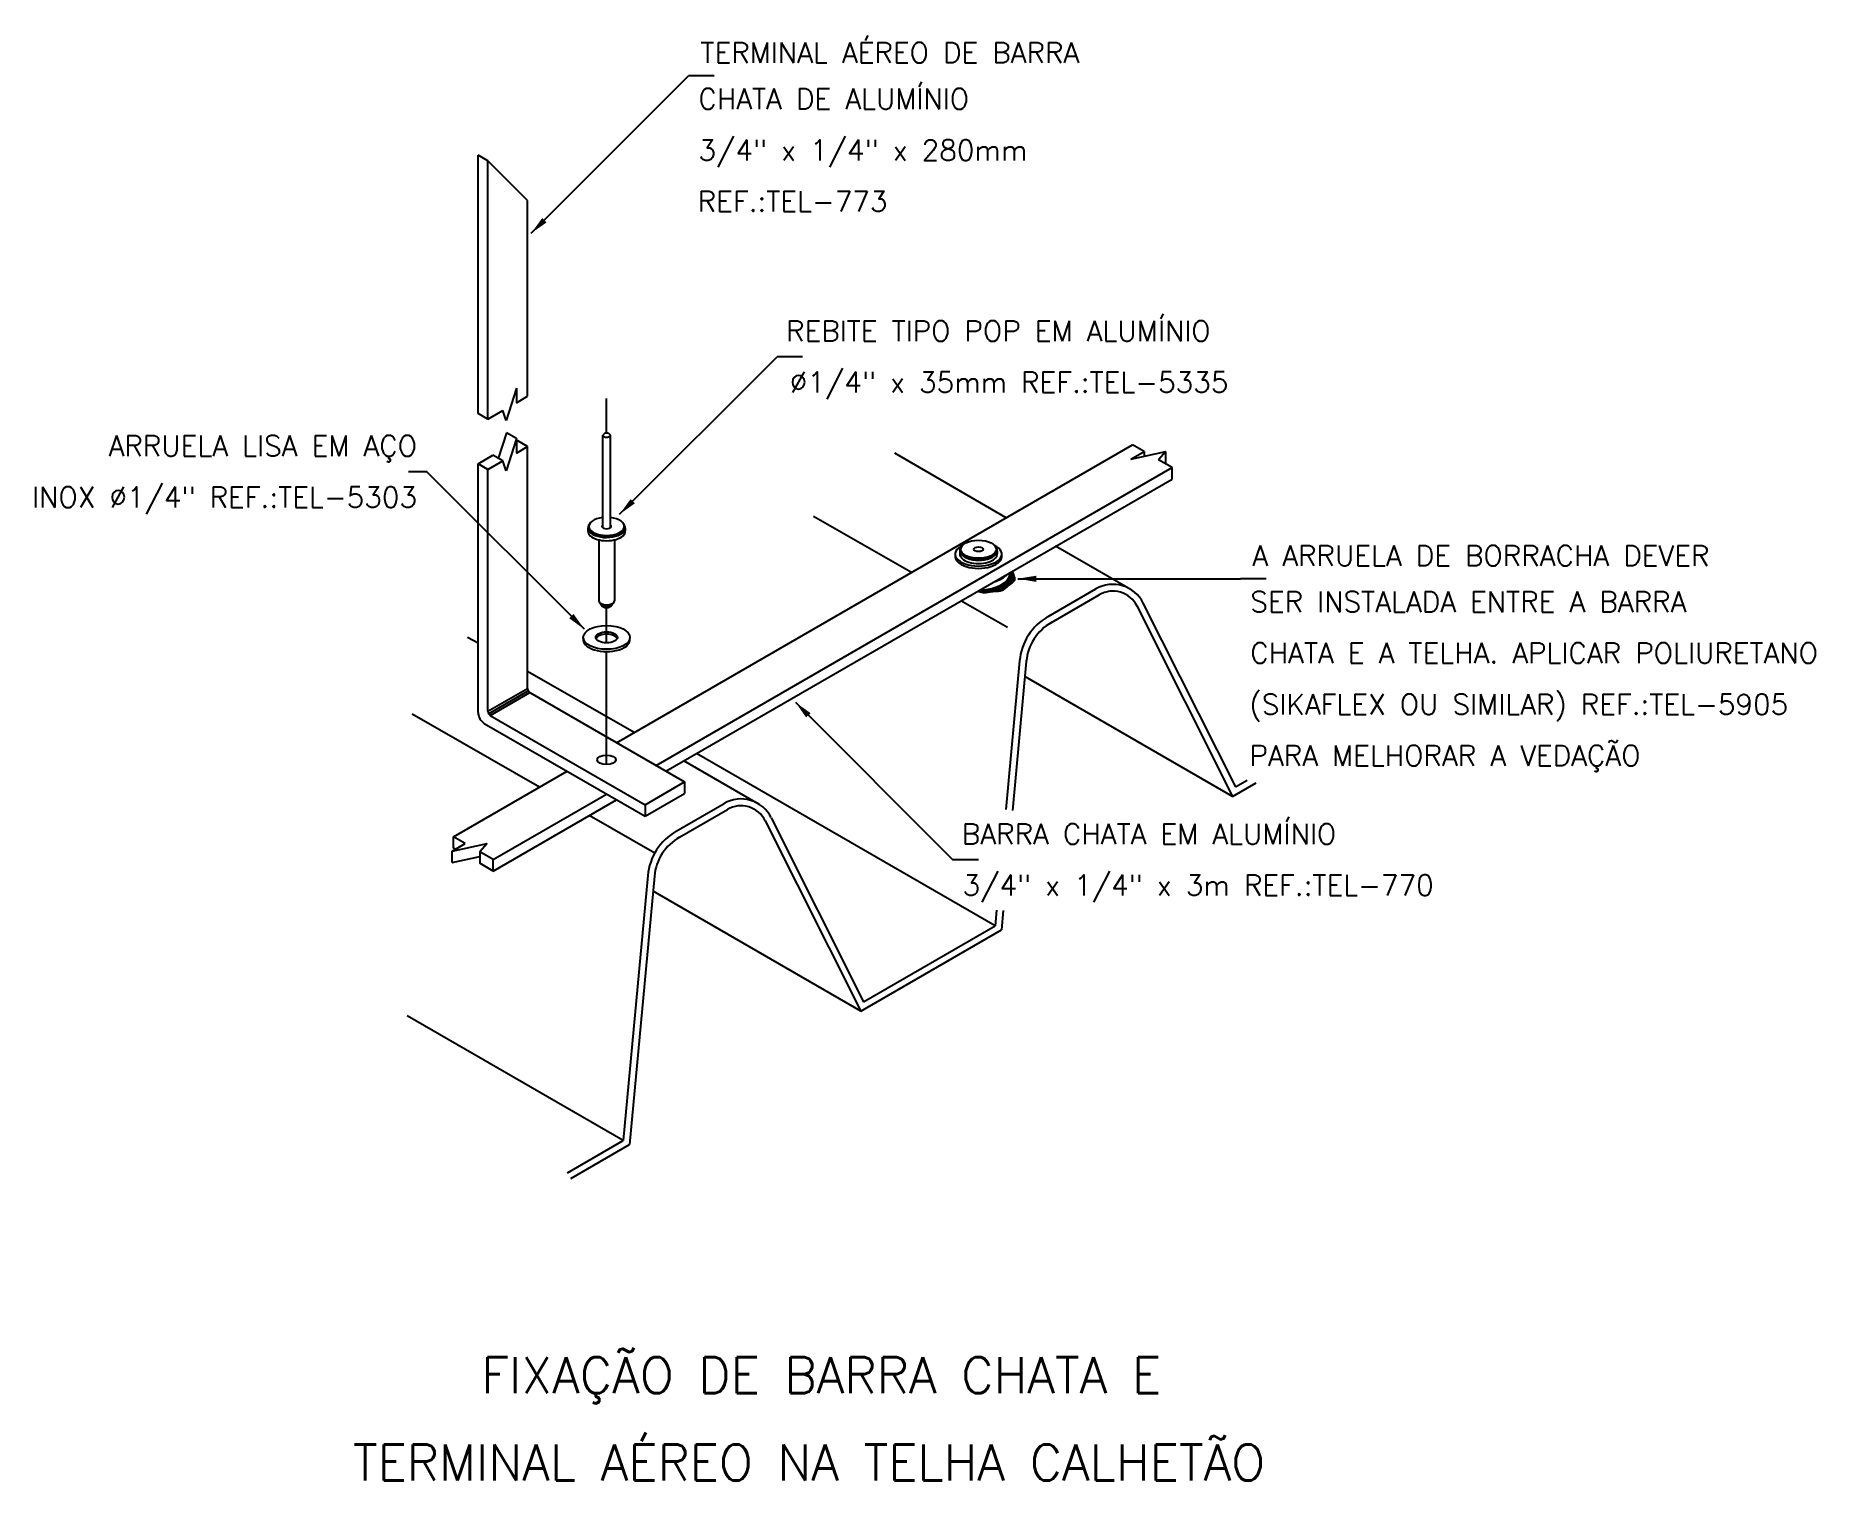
# Model space of a CAD drawing. Header units: millimetres. Extents: x -6195.3 to -6178, y -4776.2 to -4762.1.
import ezdxf
from ezdxf.enums import TextEntityAlignment as Align

# ---------------------------------------------------------------- set-up
doc = ezdxf.new("R2010")
doc.units = ezdxf.units.MM
doc.header["$LTSCALE"] = 10
doc.linetypes.add('DASHDOT', pattern=[1, 0.5, -0.25, 0, -0.25])
doc.layers.add('Termotécnica', color=7, linetype='Continuous')
doc.styles.add('r140', font='romans.shx')
doc.styles.add('r80', font='romans.shx')

msp = doc.modelspace()

# ---------------------------------------------------------------- linework, layer by layer
at = {"layer": 'Termotécnica', "color": 2}
for p, q in [((-6190.479, -4764.037), (-6188.944, -4762.502)), ((-6188.694, -4762.502), (-6188.944, -4762.502)), ((-6190.901, -4763.331), (-6190.998, -4763.276)), ((-6190.998, -4765.794), (-6190.998, -4763.276)), ((-6190.515, -4763.717), (-6190.901, -4763.331)), ((-6190.901, -4765.85), (-6190.901, -4763.331)), ((-6190.515, -4765.627), (-6190.515, -4763.717)), ((-6189.617, -4766.777), (-6188.082, -4765.241)), ((-6187.832, -4765.241), (-6188.082, -4765.241)), ((-6190.624, -4765.547), (-6190.725, -4765.864)), ((-6190.624, -4765.547), (-6190.624, -4765.69)), ((-6190.901, -4765.85), (-6190.757, -4765.767)), ((-6190.725, -4765.864), (-6190.757, -4765.767)), ((-6190.624, -4765.69), (-6190.515, -4765.627)), ((-6190.515, -4765.627), (-6190.515, -4765.625)), ((-6190.998, -4765.794), (-6190.998, -4765.793)), ((-6190.901, -4765.85), (-6190.998, -4765.794)), ((-6190.901, -4765.85), (-6190.901, -4765.848)), ((-6190.72, -4765.983), (-6190.8, -4766.233)), ((-6190.624, -4766.039), (-6190.725, -4766.355)), ((-6190.624, -4766.039), (-6190.72, -4765.983)), ((-6190.624, -4766.039), (-6190.624, -4766.181)), ((-6190.624, -4766.07), (-6190.611, -4766.063)), ((-6190.624, -4766.181), (-6190.515, -4766.118)), ((-6190.515, -4766.118), (-6190.611, -4766.063)), ((-6190.515, -4768.476), (-6190.515, -4766.118)), ((-6189.759, -4765.984), (-6189.782, -4766.007)), ((-6189.782, -4766.909), (-6189.782, -4766.007)), ((-6189.759, -4765.984), (-6189.729, -4765.984)), ((-6189.729, -4765.984), (-6189.706, -4766.007)), ((-6189.706, -4766.909), (-6189.706, -4766.007)), ((-6190.998, -4766.285), (-6190.854, -4766.202)), ((-6190.998, -4768.712), (-6190.998, -4766.285)), ((-6190.901, -4766.341), (-6190.998, -4766.285)), ((-6190.901, -4766.341), (-6190.757, -4766.258)), ((-6190.757, -4766.258), (-6190.854, -4766.202)), ((-6190.725, -4766.355), (-6190.757, -4766.258)), ((-6191.496, -4766.364), (-6191.676, -4766.364)), ((-6189.961, -4767.899), (-6191.496, -4766.364)), ((-6190.901, -4768.699), (-6190.901, -4766.341)), ((-6189.926, -4766.911), (-6189.926, -4766.939)), ((-6189.562, -4766.911), (-6189.562, -4766.939)), ((-6189.82, -4767.028), (-6189.82, -4767.622)), ((-6189.668, -4767.028), (-6189.668, -4767.622)), ((-6186.3, -4767.133), (-6186.3, -4767.162)), ((-6185.935, -4767.133), (-6185.935, -4767.162)), ((-6185.82, -4767.391), (-6185.779, -4767.35)), ((-6185.816, -4767.38), (-6185.781, -4767.345)), ((-6185.815, -4767.373), (-6185.784, -4767.341)), ((-6185.814, -4767.365), (-6185.786, -4767.337)), ((-6185.813, -4767.358), (-6185.791, -4767.336)), ((-6185.813, -4767.351), (-6185.807, -4767.345)), ((-6185.813, -4767.348), (-6185.813, -4767.36)), ((-6186.123, -4767.529), (-6186.12, -4767.525)), ((-6186.118, -4767.53), (-6186.104, -4767.516)), ((-6186.113, -4767.532), (-6186.096, -4767.515)), ((-6186.108, -4767.533), (-6186.089, -4767.514)), ((-6186.102, -4767.534), (-6186.082, -4767.514)), ((-6186.097, -4767.535), (-6186.075, -4767.513)), ((-6186.091, -4767.537), (-6186.067, -4767.513)), ((-6186.086, -4767.537), (-6186.06, -4767.512)), ((-6186.08, -4767.538), (-6186.053, -4767.511)), ((-6186.074, -4767.539), (-6186.045, -4767.51)), ((-6186.068, -4767.539), (-6186.038, -4767.509)), ((-6186.061, -4767.539), (-6186.03, -4767.508)), ((-6186.054, -4767.539), (-6186.022, -4767.507)), ((-6186.048, -4767.539), (-6186.014, -4767.506)), ((-6186.04, -4767.538), (-6186.006, -4767.504)), ((-6186.033, -4767.538), (-6185.997, -4767.502)), ((-6186.025, -4767.536), (-6185.989, -4767.5)), ((-6186.017, -4767.535), (-6185.98, -4767.498)), ((-6186.009, -4767.534), (-6185.971, -4767.496)), ((-6186.001, -4767.532), (-6185.962, -4767.493)), ((-6185.993, -4767.531), (-6185.952, -4767.49)), ((-6185.986, -4767.53), (-6185.942, -4767.487)), ((-6185.979, -4767.53), (-6185.931, -4767.482)), ((-6185.971, -4767.529), (-6185.92, -4767.477)), ((-6185.965, -4767.529), (-6185.908, -4767.472)), ((-6185.958, -4767.528), (-6185.894, -4767.464)), ((-6185.951, -4767.528), (-6185.879, -4767.456)), ((-6185.944, -4767.528), (-6185.775, -4767.359)), ((-6185.937, -4767.527), (-6185.774, -4767.364)), ((-6185.93, -4767.527), (-6185.772, -4767.369)), ((-6185.922, -4767.526), (-6185.77, -4767.374)), ((-6185.914, -4767.525), (-6185.769, -4767.379)), ((-6185.906, -4767.524), (-6185.767, -4767.384)), ((-6185.898, -4767.522), (-6185.766, -4767.389)), ((-6185.889, -4767.519), (-6185.764, -4767.394)), ((-6185.878, -4767.515), (-6185.763, -4767.4)), ((-6185.852, -4767.495), (-6185.762, -4767.406)), ((-6185.825, -4767.402), (-6185.777, -4767.354)), ((-6185.815, -4767.465), (-6185.763, -4767.413)), ((-6185.787, -4767.444), (-6185.767, -4767.424)), ((-6185.734, -4767.406), (-6183.562, -4767.406)), ((-6183.312, -4767.406), (-6183.562, -4767.406)), ((-6189.683, -4767.645), (-6189.683, -4767.645)), ((-6190.492, -4768.517), (-6188.983, -4769.388)), ((-6190.878, -4768.74), (-6189.369, -4769.611)), ((-6187.903, -4768.61), (-6186.368, -4770.146)), ((-6190.937, -4768.817), (-6189.369, -4769.722)), ((-6189.369, -4769.611), (-6188.983, -4769.388)), ((-6188.983, -4769.388), (-6188.983, -4769.499)), ((-6189.369, -4769.722), (-6188.983, -4769.499)), ((-6189.369, -4769.611), (-6189.369, -4769.722)), ((-6186.118, -4770.146), (-6186.368, -4770.146))]:
    msp.add_line(p, q, dxfattribs=at)
at = {"layer": 'Termotécnica', "color": 1, "linetype": 'DASHDOT'}
for p, q in [((-6189.744, -4765.984), (-6189.744, -4765.649)), ((-6189.744, -4768.031), (-6189.744, -4767.689)), ((-6189.744, -4769.217), (-6189.744, -4768.118))]:
    msp.add_line(p, q, dxfattribs=at)
at = {"layer": 'Termotécnica', "color": 2, "linetype": 'ByBlock'}
for p, q in [((-6189.647, -4769.005), (-6184.615, -4766.1)), ((-6184.501, -4766.166), (-6184.615, -4766.1)), ((-6184.63, -4766.24), (-6184.501, -4766.166)), ((-6184.63, -4766.24), (-6184.289, -4766.166)), ((-6184.501, -4766.166), (-6184.501, -4766.212)), ((-6184.501, -4766.212), (-6184.501, -4766.212)), ((-6184.289, -4766.166), (-6184.361, -4766.247)), ((-6184.23, -4766.322), (-6184.361, -4766.247)), ((-6184.289, -4766.279), (-6184.295, -4766.285)), ((-6184.289, -4766.279), (-6184.289, -4766.166)), ((-6189.262, -4769.227), (-6184.23, -4766.322)), ((-6189.165, -4769.283), (-6184.23, -4766.434)), ((-6184.23, -4766.434), (-6184.23, -4766.322)), ((-6191.236, -4769.922), (-6190.129, -4769.283)), ((-6190.851, -4770.144), (-6189.744, -4769.506)), ((-6190.851, -4770.257), (-6189.647, -4769.562)), ((-6191.236, -4770.034), (-6191.236, -4769.922)), ((-6191.122, -4769.988), (-6191.236, -4769.922)), ((-6191.251, -4770.063), (-6191.122, -4769.988)), ((-6191.251, -4770.063), (-6190.91, -4769.989)), ((-6191.251, -4770.175), (-6191.251, -4770.063)), ((-6191.251, -4770.175), (-6190.981, -4770.116)), ((-6191.219, -4770.044), (-6191.236, -4770.034)), ((-6191.122, -4770.035), (-6191.122, -4770.035)), ((-6190.91, -4769.989), (-6190.981, -4770.069)), ((-6190.981, -4770.069), (-6190.981, -4770.181)), ((-6190.851, -4770.144), (-6190.981, -4770.069)), ((-6190.851, -4770.257), (-6190.981, -4770.181)), ((-6190.851, -4770.257), (-6190.851, -4770.144))]:
    msp.add_line(p, q, dxfattribs=at)
at = {"layer": 'Termotécnica', "color": 3}
for p, q in [((-6185.847, -4766.811), (-6186.934, -4766.183)), ((-6186.772, -4767.345), (-6187.727, -4766.799)), ((-6184.662, -4767.495), (-6185.365, -4767.089)), ((-6185.439, -4767.775), (-6184.972, -4767.505)), ((-6185.835, -4767.881), (-6186.288, -4767.622)), ((-6185.406, -4767.832), (-6184.939, -4767.562)), ((-6184.572, -4767.672), (-6183.639, -4769.529)), ((-6184.513, -4767.643), (-6183.612, -4769.437)), ((-6190.998, -4768.036), (-6191.099, -4767.978)), ((-6185.716, -4768.207), (-6185.851, -4769.658)), ((-6185.651, -4768.213), (-6185.786, -4769.666)), ((-6189.476, -4768.906), (-6190.515, -4768.312)), ((-6183.639, -4769.529), (-6185.664, -4768.36)), ((-6190.399, -4769.439), (-6191.641, -4768.728)), ((-6188.289, -4769.589), (-6188.991, -4769.183)), ((-6185.956, -4770.791), (-6188.866, -4769.111)), ((-6183.639, -4769.529), (-6183.41, -4769.397)), ((-6183.612, -4769.437), (-6183.498, -4769.372)), ((-6189.066, -4769.869), (-6188.599, -4769.599)), ((-6189.275, -4770.082), (-6189.914, -4769.716)), ((-6189.033, -4769.926), (-6188.566, -4769.656)), ((-6188.198, -4769.766), (-6187.266, -4771.623)), ((-6188.139, -4769.737), (-6187.238, -4771.531)), ((-6189.343, -4770.301), (-6189.583, -4772.885)), ((-6189.277, -4770.307), (-6189.521, -4772.925)), ((-6187.266, -4771.623), (-6189.291, -4770.454)), ((-6185.942, -4770.638), (-6185.956, -4770.791)), ((-6185.876, -4770.64), (-6185.894, -4770.831)), ((-6187.238, -4771.531), (-6185.956, -4770.791)), ((-6187.266, -4771.623), (-6185.894, -4770.831)), ((-6189.583, -4772.885), (-6191.689, -4771.669)), ((-6190.127, -4773.199), (-6189.583, -4772.885)), ((-6190.094, -4773.256), (-6189.521, -4772.925))]:
    msp.add_line(p, q, dxfattribs=at)
at = {"layer": 'Termotécnica', "color": 1}
for p, q in [((-6190.901, -4768.699), (-6190.515, -4768.476)), ((-6190.895, -4768.723), (-6190.509, -4768.5)), ((-6190.878, -4768.74), (-6190.492, -4768.517))]:
    msp.add_line(p, q, dxfattribs=at)
at = {"layer": 'Termotécnica', "color": 2}
msp.add_lwpolyline([(-6186.125, -4767.528), (-6186.112, -4767.532), (-6186.1, -4767.535), (-6186.089, -4767.537), (-6186.08, -4767.538), (-6186.071, -4767.539), (-6186.063, -4767.539), (-6186.056, -4767.539), (-6186.05, -4767.539), (-6186.044, -4767.539), (-6186.039, -4767.538), (-6186.035, -4767.538), (-6186.03, -4767.537), (-6186.026, -4767.537), (-6186.022, -4767.536), (-6186.019, -4767.535), (-6186.015, -4767.535), (-6186.01, -4767.534), (-6186.006, -4767.533), (-6186.001, -4767.532), (-6185.997, -4767.532), (-6185.992, -4767.531), (-6185.986, -4767.53), (-6185.981, -4767.53), (-6185.975, -4767.529), (-6185.969, -4767.529), (-6185.963, -4767.529), (-6185.957, -4767.528), (-6185.95, -4767.528), (-6185.944, -4767.528), (-6185.937, -4767.527), (-6185.93, -4767.527), (-6185.924, -4767.526), (-6185.917, -4767.525), (-6185.911, -4767.524), (-6185.905, -4767.523), (-6185.899, -4767.522), (-6185.893, -4767.52), (-6185.888, -4767.519), (-6185.883, -4767.517), (-6185.878, -4767.515), (-6185.874, -4767.513), (-6185.87, -4767.511), (-6185.867, -4767.508), (-6185.864, -4767.506), (-6185.86, -4767.503), (-6185.857, -4767.5), (-6185.853, -4767.497), (-6185.849, -4767.493), (-6185.845, -4767.489), (-6185.84, -4767.485), (-6185.834, -4767.481), (-6185.829, -4767.476), (-6185.823, -4767.471), (-6185.817, -4767.467), (-6185.81, -4767.462), (-6185.804, -4767.457), (-6185.798, -4767.452), (-6185.792, -4767.447), (-6185.786, -4767.443), (-6185.78, -4767.438), (-6185.775, -4767.433), (-6185.771, -4767.429), (-6185.767, -4767.424), (-6185.764, -4767.419), (-6185.763, -4767.414), (-6185.762, -4767.409), (-6185.762, -4767.404), (-6185.763, -4767.399), (-6185.764, -4767.393), (-6185.766, -4767.388), (-6185.768, -4767.382), (-6185.77, -4767.377), (-6185.771, -4767.371), (-6185.773, -4767.366), (-6185.775, -4767.36), (-6185.777, -4767.354), (-6185.779, -4767.349), (-6185.782, -4767.344), (-6185.785, -4767.339), (-6185.789, -4767.334)], dxfattribs=at)
at = {"layer": 'Termotécnica', "color": 3}
for centre, radius, start, end in [((-6184.807, -4767.791), 0.33, 26.6683, 119.9937), ((-6184.807, -4767.791), 0.264, 26.6616, 120.0001), ((-6185.16, -4768.259), 0.559, 120.0049, 174.684), ((-6185.16, -4768.259), 0.493, 120.0001, 174.6858), ((-6188.434, -4769.884), 0.33, 26.6683, 119.9937), ((-6188.434, -4769.884), 0.264, 26.6616, 120.0001), ((-6188.786, -4770.353), 0.559, 120.0049, 174.684), ((-6188.787, -4770.353), 0.493, 120.0001, 174.6858)]:
    msp.add_arc(centre, radius, start, end, dxfattribs=at)
at = {"layer": 'Termotécnica', "color": 2}
for centre, radius, start, end in [((-6189.744, -4767.624), 0.0645, 214.8393, 324.5345), ((-6190.468, -4768.476), 0.0468, 180, 240), ((-6190.854, -4768.699), 0.144, 185.2249, 234.7751), ((-6190.854, -4768.699), 0.0468, 180, 240)]:
    msp.add_arc(centre, radius, start, end, dxfattribs=at)
for centre, major_axis, start_param, end_param in [((-6189.744, -4766.007), (-0.038, 0), 0, 3.141593), ((-6189.744, -4766.896), (-0.173, 0), 4.93682, 10.775382), ((-6189.744, -4766.911), (-0.182, 0), 5.859189, 9.855214), ((-6189.744, -4766.943), (-0.182, 0), 6.242628, 9.468195), ((-6189.744, -4766.896), (-0.0456, 0), 5.699148, 10.006778), ((-6186.117, -4767.133), (-0.182, 0), 5.859189, 9.855214), ((-6186.117, -4767.166), (-0.182, 0), 6.242628, 9.468195), ((-6186.117, -4767.36), (-0.304, 0), 1.621991, 3.141593), ((-6186.117, -4767.302), (-0.304, 0), 2.098747, 2.737804), ((-6189.744, -4767.622), (-0.076, 0), 0, 3.141593), ((-6189.744, -4767.645), (-0.0608, 0), 0, 3.141593), ((-6189.744, -4768.001), (-0.228, 0), 6.174615, 9.532088), ((-6189.744, -4768.001), (-0.106, 0), 3.363299, 6.047537)]:
    msp.add_ellipse(centre, major_axis=major_axis, ratio=0.509483, start_param=start_param, end_param=end_param, dxfattribs=at)
at = {"layer": 'Termotécnica', "color": 1}
for centre, major_axis, start_param, end_param in [((-6189.744, -4766.905), (-0.175, 0), 6.097371, 9.651115), ((-6186.117, -4767.166), (-0.228, 0), 5.448099, 10.249633), ((-6186.117, -4767.189), (-0.228, 0), 6.174615, 9.532088), ((-6186.117, -4767.128), (-0.175, 0), 6.097371, 9.651115)]:
    msp.add_ellipse(centre, major_axis=major_axis, ratio=0.509483, start_param=start_param, end_param=end_param, dxfattribs=at)
at = {"layer": 'Termotécnica', "color": 2}
for centre, major_axis in [((-6186.117, -4767.119), (-0.173, 0)), ((-6186.117, -4767.119), (-0.0456, 0)), ((-6189.744, -4767.978), (0.228, 0)), ((-6189.744, -4767.978), (0.106, 0)), ((-6189.744, -4769.172), (-0.0912, 0))]:
    msp.add_ellipse(centre, major_axis=major_axis, ratio=0.509483, dxfattribs=at)
for points in [[(-6190.33, -4763.932), (-6190.372, -4763.889), (-6190.479, -4764.037)], [(-6189.468, -4766.671), (-6189.51, -4766.629), (-6189.617, -4766.777)], [(-6185.554, -4767.437), (-6185.554, -4767.377), (-6185.734, -4767.406)], [(-6190.066, -4767.75), (-6190.109, -4767.792), (-6189.961, -4767.899)], [(-6187.798, -4768.759), (-6187.755, -4768.717), (-6187.903, -4768.61)]]:
    msp.add_solid(points, dxfattribs=at)

# ---------------------------------------------------------------- texts
at = {"layer": 'Termotécnica', "color": 2, "style": 'r80'}
for s, p in [('TERMINAL AÉREO DE BARRA ', (-6188.829, -4762.376)), ('CHATA DE ALUMÍNIO', (-6188.849, -4762.827)), ('3/4" x 1/4" x 280mm', (-6188.848, -4763.327)), ('REF.:TEL-773', (-6188.856, -4763.826)), ('REBITE TIPO POP EM ALUMÍNIO', (-6187.994, -4765.09)), ('%%c1/4" x 35mm REF.:TEL-5335', (-6187.957, -4765.59)), ('A ARRUELA DE BORRACHA DEVER', (-6183.447, -4767.281)), ('SER INSTALADA ENTRE A BARRA', (-6183.466, -4767.731)), ('CHATA E A TELHA. APLICAR POLIURETANO', (-6183.467, -4768.23)), ('(SIKAFLEX OU SIMILAR) REF.:TEL-5905', (-6183.475, -4768.731)), ('PARA MELHORAR A VEDAÇÃO', (-6183.475, -4769.231)), ('BARRA CHATA EM ALUMÍNIO', (-6186.28, -4769.995)), ('3/4" x 1/4" x 3m REF.:TEL-770', (-6186.272, -4770.495))]:
    msp.add_text(s, height=0.2, dxfattribs=at).set_placement(p)
for s, p in [('ARRUELA LISA EM AÇO', (-6191.593, -4766.211)), ('INOX %%c1/4" REF.:TEL-5303', (-6191.593, -4766.711))]:
    msp.add_text(s, height=0.2, dxfattribs=at).set_placement(p, align=Align.RIGHT)
at = {"layer": 'Termotécnica', "color": 5, "style": 'r140'}
for s, p in [(' FIXAÇÃO DE BARRA CHATA E', (-6187.77, -4775.453)), ('TERMINAL AÉREO NA TELHA CALHETÃO', (-6187.77, -4776.304))]:
    msp.add_text(s, height=0.35, dxfattribs=at).set_placement(p, align=Align.BOTTOM_CENTER)

doc.saveas('drawing.dxf')
